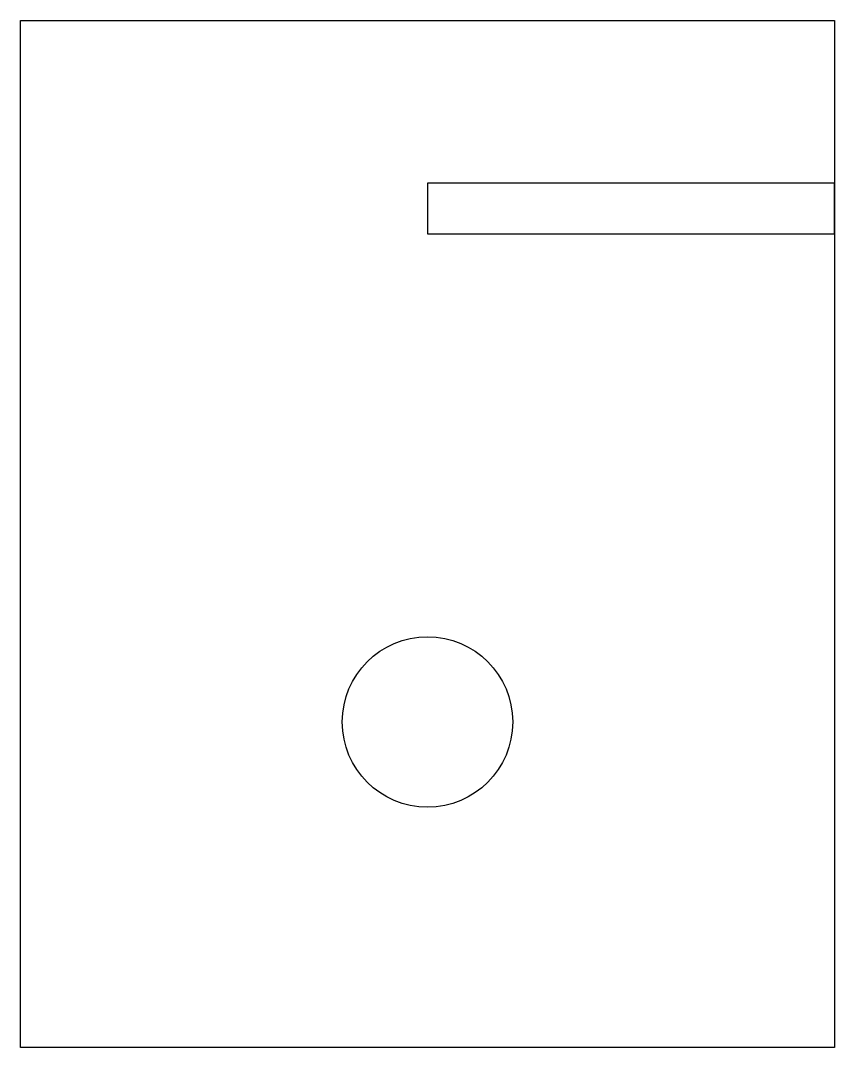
# Model space of a CAD drawing. Header units: millimetres. Extents: x -30 to 20, y -110.1 to -47.
import ezdxf

# ---------------------------------------------------------------- set-up
doc = ezdxf.new("R2010")
doc.units = ezdxf.units.MM
doc.layers.get('0').update_dxf_attribs({"linetype": 'CONTINUOUS'})

msp = doc.modelspace()

# ---------------------------------------------------------------- linework, layer by layer
for points in [[(-30, -47), (20, -47), (20, -110.1), (-30, -110.1)], [(20, -57), (-5, -57), (-5, -60.1), (20, -60.1)]]:
    msp.add_lwpolyline(points, close=True)
msp.add_circle((-5, -90.1), 5.235)

doc.saveas('drawing.dxf')
